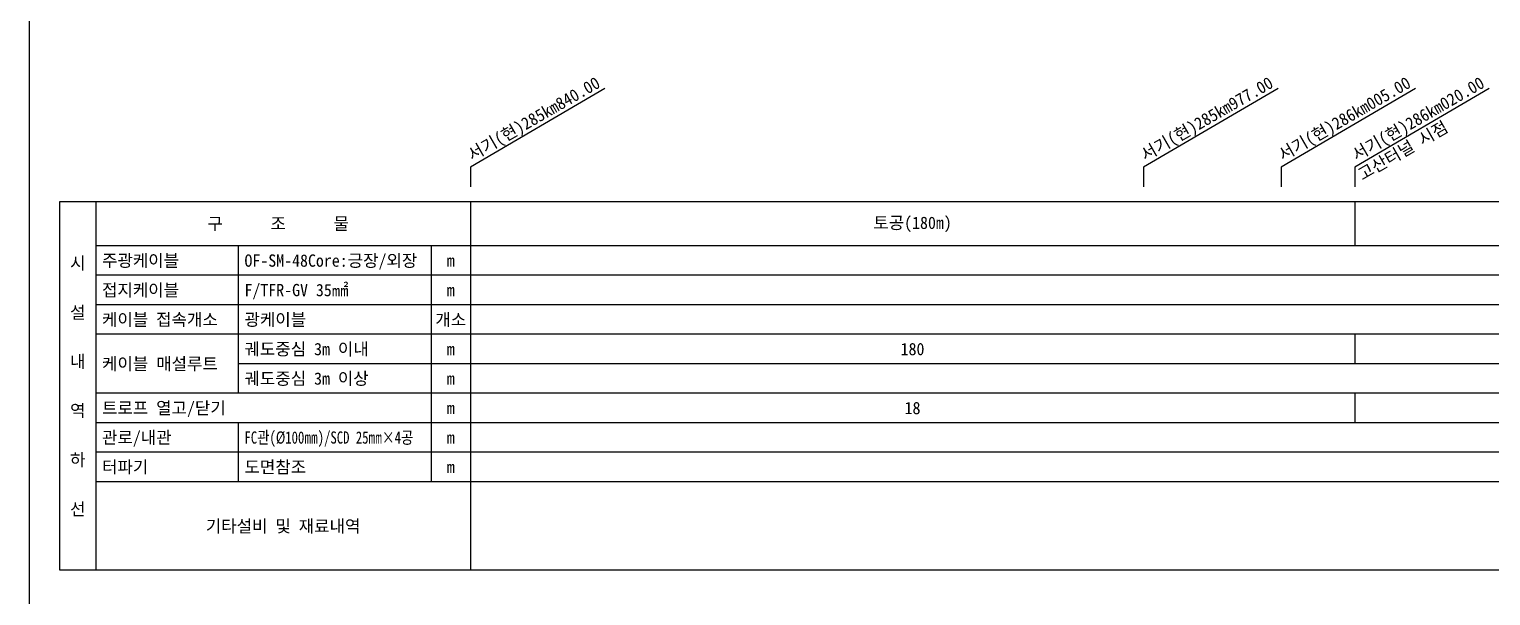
# Model space of a CAD drawing. Header units: millimetres. Extents: x 9574 to 10370, y 1103 to 1809.
# Drawn here: x 9573.9 to 9871.4, y 1281.7 to 1396.9 of the extents above; entities that cross this region are included whole.
import ezdxf
from ezdxf.enums import TextEntityAlignment as Align
from ezdxf.xclip import XClip

# ---------------------------------------------------------------- set-up
doc = ezdxf.new("R2010")
doc.units = ezdxf.units.MM
doc.header["$LTSCALE"] = 10
doc.header["$MEASUREMENT"] = 0
doc.header["$XCLIPFRAME"] = 2
doc.linetypes.add('DASHED', pattern=[0.75, 0.5, -0.25])
for name, color, linetype in [('TT-TABL-LIN1', 4, 'Continuous'), ('TT-TABL-LIN2', 1, 'Continuous'), ('TT-TABL-TEX1', 6, 'Continuous'), ('TT-TABL-TEX2', 3, 'Continuous'), ('TZ-BASE', 253, 'Continuous'), ('TZ-LEAL', 1, 'Continuous'), ('TZ-LEAT', 3, 'Continuous')]:
    doc.layers.add(name, color=color, linetype=linetype)
doc.layers.add('TX-PAPR', color=2, linetype='Continuous', plot=False)
doc.styles.get("Standard").update_dxf_attribs({"font": 'GulimChe.ttf'})

# ---------------------------------------------------------------- blocks, each defined once
blk = doc.blocks.new('jd-fgjfjfjfjazdf2gs')
at = {"layer": 'TZ-BASE'}
for points, elevation in [([(225.96, -138.9), (221.01, -138.43), (217.17, -137.87), (214.55, -137.18), (212.3, -136.4), (211.48, -135.93), (210.18, -134.87), (209.02, -133.62), (207.69, -131.72), (205.95, -128.77), (204.14, -125.25)], 39), ([(226.05, -137.01), (219.21, -136.45), (216.06, -135.95), (214.02, -135.38), (212.13, -134.58), (210.56, -133.7), (209.45, -132.78), (208.22, -131.35), (207.18, -129.85), (206.05, -127.46)], 40), ([(79.99, -88.12), (80.14, -88.29), (80.35, -88.6), (81.08, -89.64), (83.94, -93.5), (84.21, -93.95), (84.27, -94.26), (83.75, -98.39), (83.83, -98.61), (84.06, -98.82), (88.96, -101.54), (91.41, -102.92), (95.83, -105.16), (102.64, -108.26), (116.47, -114.17), (137.85, -123.08), (147.63, -126.83), (165.42, -133.25), (177.85, -137.47), (189.16, -141.05), (199.84, -144.16), (212.36, -147.72), (228.23, -152.54)], 40), ([(115.75, -148.31), (113.4, -147.31), (108.84, -144.96), (102.3, -142.02), (95.09, -138.18), (88.58, -135.27), (82.2, -132.1), (68.56, -125.07), (65.8, -123.68), (64.08, -122.62), (60.39, -120.86), (50.47, -115.62), (47.82, -114.03), (30.56, -105.11), (23.01, -101.94), (19.32, -100.26), (11.11, -96.22), (6.65, -93.81), (2.95, -92.13), (0.7, -91.09)], 40), ([(104.55, -120.84), (111.27, -124.31), (114.74, -125.76), (150.94, -139.57), (159.01, -142.53), (179.59, -149.66), (193.6, -154.65), (200.96, -156.96), (211.08, -159.83), (225.07, -163.48), (233.95, -165.6)], 40)]:
    blk.add_lwpolyline(points, dxfattribs=dict(at, elevation=elevation))
for points in [[(122.59, -149.31), (108.89, -142.6), (73.2, -124.57), (4.06, -88.89), (-22.53, -75.17)], [(-25.54, -85.21), (-20.55, -87.79), (-8.98, -93.89), (-6.64, -95.07), (24.33, -110.65), (93.94, -145.12)], [(91.11, -110.73), (97.61, -113.96), (105.87, -117.71), (112.46, -120.67), (119.14, -123.63), (124.97, -126.14), (131.63, -128.95), (140.39, -132.49), (149.47, -136.1), (160.49, -140.07), (170.53, -143.57), (181.56, -147.25), (188.15, -149.17), (196.67, -151.79), (205.72, -154.34), (216.24, -157.07), (228.82, -160.19)], [(90.35, -105.81), (100.57, -110.57), (110.27, -115.04), (121.08, -119.73), (133.32, -125.01), (144.8, -129.63), (154.32, -133.45), (163.07, -136.46), (172.5, -139.62), (183.08, -143.1), (192.13, -145.96), (200.6, -148.46), (210.8, -151.14), (220.65, -153.68), (229.43, -155.72)]]:
    blk.add_lwpolyline(points, dxfattribs=at)
at = {"layer": 'TZ-BASE', "linetype": 'DASHED', "flags": 128}
for points in [[(125.23, -76.08), (152.49, -103.95, -0.065885), (194.34, -159.81, -0.065885)], [(182.34, -158.05, 0.091064), (121.11, -88.5), (116.34, -84.78)], [(237.18, -132.79, -0.006304), (232.5, -131.91, -0.008431), (227.86, -130.89, -0.010255), (223.27, -129.7, -0.012078), (218.74, -128.31, -0.013901), (214.3, -126.69, -0.015725), (209.96, -124.81, -0.017548), (205.77, -122.66, -0.019372), (201.76, -120.2, -0.021197), (197.96, -117.43, -0.023325), (194.43, -114.34, -0.023325)], [(236.15, -138.7, -0.006307), (231.32, -137.79, -0.008434), (226.48, -136.73, -0.010255), (221.65, -135.48, -0.012078), (216.84, -134.01, -0.013901), (212.09, -132.27, -0.015725), (207.41, -130.24, -0.017548), (202.84, -127.89, -0.019372), (198.43, -125.19, -0.02119), (194.23, -122.12, -0.023317), (190.28, -118.67, -0.023317)]]:
    blk.add_lwpolyline(points, format="xyb", dxfattribs=at)
at = {"layer": 'TZ-BASE'}
for points in [[(73.61, -142.15, 41.29), (65.49, -138.52, 41.52), (61.18, -136.5, 41.58), (60.07, -135.95, 41.58), (57.93, -134.74, 41.58), (56.58, -133.66, 41.58), (54.94, -132.42, 41.58), (53.26, -131.5, 41.58), (51.23, -130.54, 41.58), (44.14, -127.25, 41.37), (33.79, -122.92, 40.93), (23.65, -119.13, 40.85), (16.25, -116.23, 40.75), (13.66, -114.82, 40.83), (4.24, -110.64, 41.16), (2.65, -110, 41.15), (0.77, -109.11, 41.15), (-5.53, -105.45, 41.16), (-13.77, -100.79, 40.78), (-14.68, -100.26, 40.76)], [(166.73, -127.19, 38.82), (176.37, -130.85, 38.78), (186.53, -134.1, 38.99), (186.53, -134.1, 39.01), (190.6, -135.02, 39.06), (191, -134.97, 39.06), (191.49, -134.62, 38.97), (191.95, -133.81, 38.85), (192.4, -132.3, 38.86), (192.59, -130.73, 38.86), (192.73, -125.46, 38.76)], [(198.82, -126.83, 38.68), (199.71, -128.71, 38.79), (200.72, -130.54, 38.86), (201.66, -132.2, 38.98), (202.7, -133.69, 39.07), (203.77, -135.12, 39.14), (204.92, -136.33, 39.05), (206.1, -137.29, 38.98), (207.48, -138.3, 38.99), (209.04, -139.34, 38.99), (210.46, -140.28, 38.99), (211.84, -140.94, 38.99), (213.25, -141.57, 39), (214.55, -142.13, 39), (216.25, -142.72, 39.01), (218.3, -143.3, 39.04), (220.47, -144, 39.06), (223.22, -144.56, 39.04), (238.22, -147.56, 39.22)], [(190.71, -134.06, 39.46), (191.55, -127.37, 39.46), (192.48, -119.93, 39.11), (192.95, -115.34, 38.66), (193.08, -112.72, 38.32), (193, -111.87, 38.03), (192.69, -110.83, 37.85), (192.28, -110.1, 37.88)], [(258.24, -147.61, 38.64), (222.34, -140.66, 38.4), (213.58, -138.67, 38.38), (210.38, -137.26, 38.4), (209.7, -136.85, 38.4), (207.29, -134.74, 38.32), (205.41, -132.55, 38.28), (204.61, -131.47, 38.29), (203.77, -130.23, 38.29), (203.48, -129.72, 38.29), (203.07, -128.96, 38.29), (202.58, -128.01, 38.29)], [(201.76, -127.4, 38.58), (202.46, -128.82, 38.66), (203.37, -130.41, 38.4), (203.63, -130.85, 38.4), (204.61, -132.38, 38.43), (205.67, -133.76, 38.34), (207.01, -135.17, 38.4), (208, -136.1, 38.42), (209.34, -137.21, 38.46), (210.14, -137.69, 38.49), (211.56, -138.42, 38.4), (212.62, -138.89, 38.43), (213.83, -139.27, 38.52), (220.83, -140.83, 38.54), (230.61, -142.76, 38.57)], [(219.71, -138.61, 39.05), (226.69, -118.61, 49.22), (256, -121, 48.93), (260.23, -139.84, 39.14)]]:
    blk.add_polyline3d(points, dxfattribs=at)
blk.add_arc((2037.9, -211.65), 1814, 172.52497, 178.50189, dxfattribs=at)
blk = doc.blocks.new('JD-경부고속하선표_190503')
at = {"layer": 'TT-TABL-LIN1'}
blk.add_lwpolyline([(2, 114), (785.58, 114), (785.58, 39), (2, 39)], close=True, dxfattribs=at)
at = {"layer": 'TT-TABL-LIN2'}
for p, q in [((85.58, 114), (85.58, 39)), ((77.58, 105), (77.58, 57))]:
    blk.add_line(p, q, dxfattribs=at)
for points in [[(9.33, 114), (9.33, 39)], [(785.58, 105), (9.33, 105)], [(38.33, 105), (38.33, 75)], [(785.58, 99), (9.33, 99)], [(785.58, 93), (9.33, 93)], [(785.58, 87), (9.33, 87)], [(785.58, 81), (38.33, 81)], [(785.58, 75), (9.33, 75)], [(785.58, 69), (9.33, 69)], [(38.33, 69), (38.33, 57)], [(785.58, 63), (9.33, 63)], [(785.58, 57), (9.33, 57)]]:
    blk.add_lwpolyline(points, dxfattribs=at)
at = {"layer": 'TT-TABL-TEX1'}
for s, p in [('구      조      물', (46.45, 109.5)), ('시', (5.66, 101.5)), ('설', (5.66, 91.5)), ('내', (5.66, 81.5)), ('역', (5.66, 71.5)), ('하', (5.66, 61.5)), ('선', (5.66, 51.5))]:
    blk.add_text(s, height=2.5, rotation=0, dxfattribs=at).set_placement(p, align=Align.MIDDLE)
at = {"layer": 'TT-TABL-TEX2'}
for s, p in [('주광케이블', (10.59, 102)), ('OF-SM-48Core:긍장/외장', (39.59, 102)), ('접지케이블', (10.59, 96)), ('F/TFR-GV 35㎟', (39.59, 96)), ('케이블 접속개소', (10.59, 90)), ('광케이블', (39.59, 90)), ('궤도중심 3m 이내', (39.59, 84)), ('케이블 매설루트', (10.59, 81)), ('궤도중심 3m 이상', (39.59, 78)), ('트로프 열고/닫기', (10.59, 72)), ('관로/내관', (10.59, 66)), ('터파기', (10.59, 60)), ('도면참조', (39.59, 60))]:
    blk.add_text(s, height=2.5, rotation=0, dxfattribs=at).set_placement(p, align=Align.MIDDLE_LEFT)
for s, p in [('m', (81.58, 102)), ('m', (81.58, 96)), ('m', (81.58, 96)), ('개소', (81.58, 90)), ('m', (81.58, 84)), ('m', (81.58, 78)), ('m', (81.58, 72)), ('m', (81.58, 66)), ('m', (81.58, 60)), ('기타설비 및 재료내역', (47.45, 48))]:
    blk.add_text(s, height=2.5, rotation=0, dxfattribs=at).set_placement(p, align=Align.MIDDLE)
at = {"layer": 'TT-TABL-TEX2', "width": 0.8}
blk.add_text('FC관(Ø100㎜)/SCD 25㎜×4공', height=2.5, rotation=0, dxfattribs=at).set_placement((39.59, 66), align=Align.MIDDLE_LEFT)

msp = doc.modelspace()

# ---------------------------------------------------------------- linework, layer by layer
at = {"layer": 'TX-PAPR'}
msp.add_lwpolyline([(9573.89, 1103.05), (10369.89, 1103.05), (10369.89, 1619.05), (9573.89, 1619.05)], close=True, dxfattribs=at)
at = {"layer": 'TZ-LEAL'}
for points in [[(9691.07, 1384.9), (9663.68, 1368.87), (9663.68, 1364.87)], [(9828.07, 1384.9), (9800.68, 1368.87), (9800.68, 1364.87)], [(9856.07, 1384.9), (9828.68, 1368.87), (9828.68, 1364.87)], [(9871.07, 1384.9), (9843.68, 1368.87), (9843.68, 1364.87)], [(9843.68, 1334.87), (9843.68, 1328.87)], [(9843.68, 1322.87), (9843.68, 1316.87)]]:
    msp.add_lwpolyline(points, dxfattribs=at)
at = {"layer": 'TZ-LEAL', "flags": 128}
msp.add_lwpolyline([(9843.68, 1361.87), (9843.68, 1352.87)], dxfattribs=at)

# ---------------------------------------------------------------- block references
at = {"layer": 'TT-TABL-LIN2'}
msp.add_blockref('JD-경부고속하선표_190503', (9578.11, 1247.87), dxfattribs=at)
at = {"layer": 'TZ-BASE'}
ref = msp.add_blockref('jd-fgjfjfjfjazdf2gs', (9646.41, 1525.46), dxfattribs=at)
XClip(ref).set_block_clipping_path([(714.6438916503, -81.2189901643), (567.8265276495, -116.1712244665), (355.8346550711, -135.7611912706), (143.1711438058, -119.8842510469), (-24.4568499983, -81.6031187117), (21.5795735279, 72.0027518047), (167.0723879304, 38.7766208012), (354.4195205208, 24.7897398007), (541.8075255428, 42.1060866644), (668.4836330351, 72.2633709864)])

# ---------------------------------------------------------------- texts
at = {"layer": 'TT-TABL-TEX2'}
msp.add_text('토공(180m)', height=2.5, dxfattribs=at).set_placement((9753.68, 1357.37), align=Align.MIDDLE)
for s, p in [('180', (9753.68, 1331.87)), ('18', (9753.68, 1319.87))]:
    msp.add_text(s, height=2.5, dxfattribs=at).set_placement(p, align=Align.MIDDLE_CENTER)
at = {"layer": 'TZ-LEAT'}
for s, p in [('서기(현)285km840.00', (9677.18, 1377.66)), ('서기(현)285km977.00', (9814.18, 1377.66)), ('서기(현)286km005.00', (9842.18, 1377.66)), ('서기(현)286km020.00', (9857.18, 1377.66))]:
    msp.add_text(s, height=2.5, rotation=30, dxfattribs=at).set_placement(p, align=Align.CENTER)
msp.add_text('고산터널 시점', height=2.5, rotation=30, dxfattribs=at).set_placement((9845.23, 1366.07))

doc.saveas('drawing.dxf')
